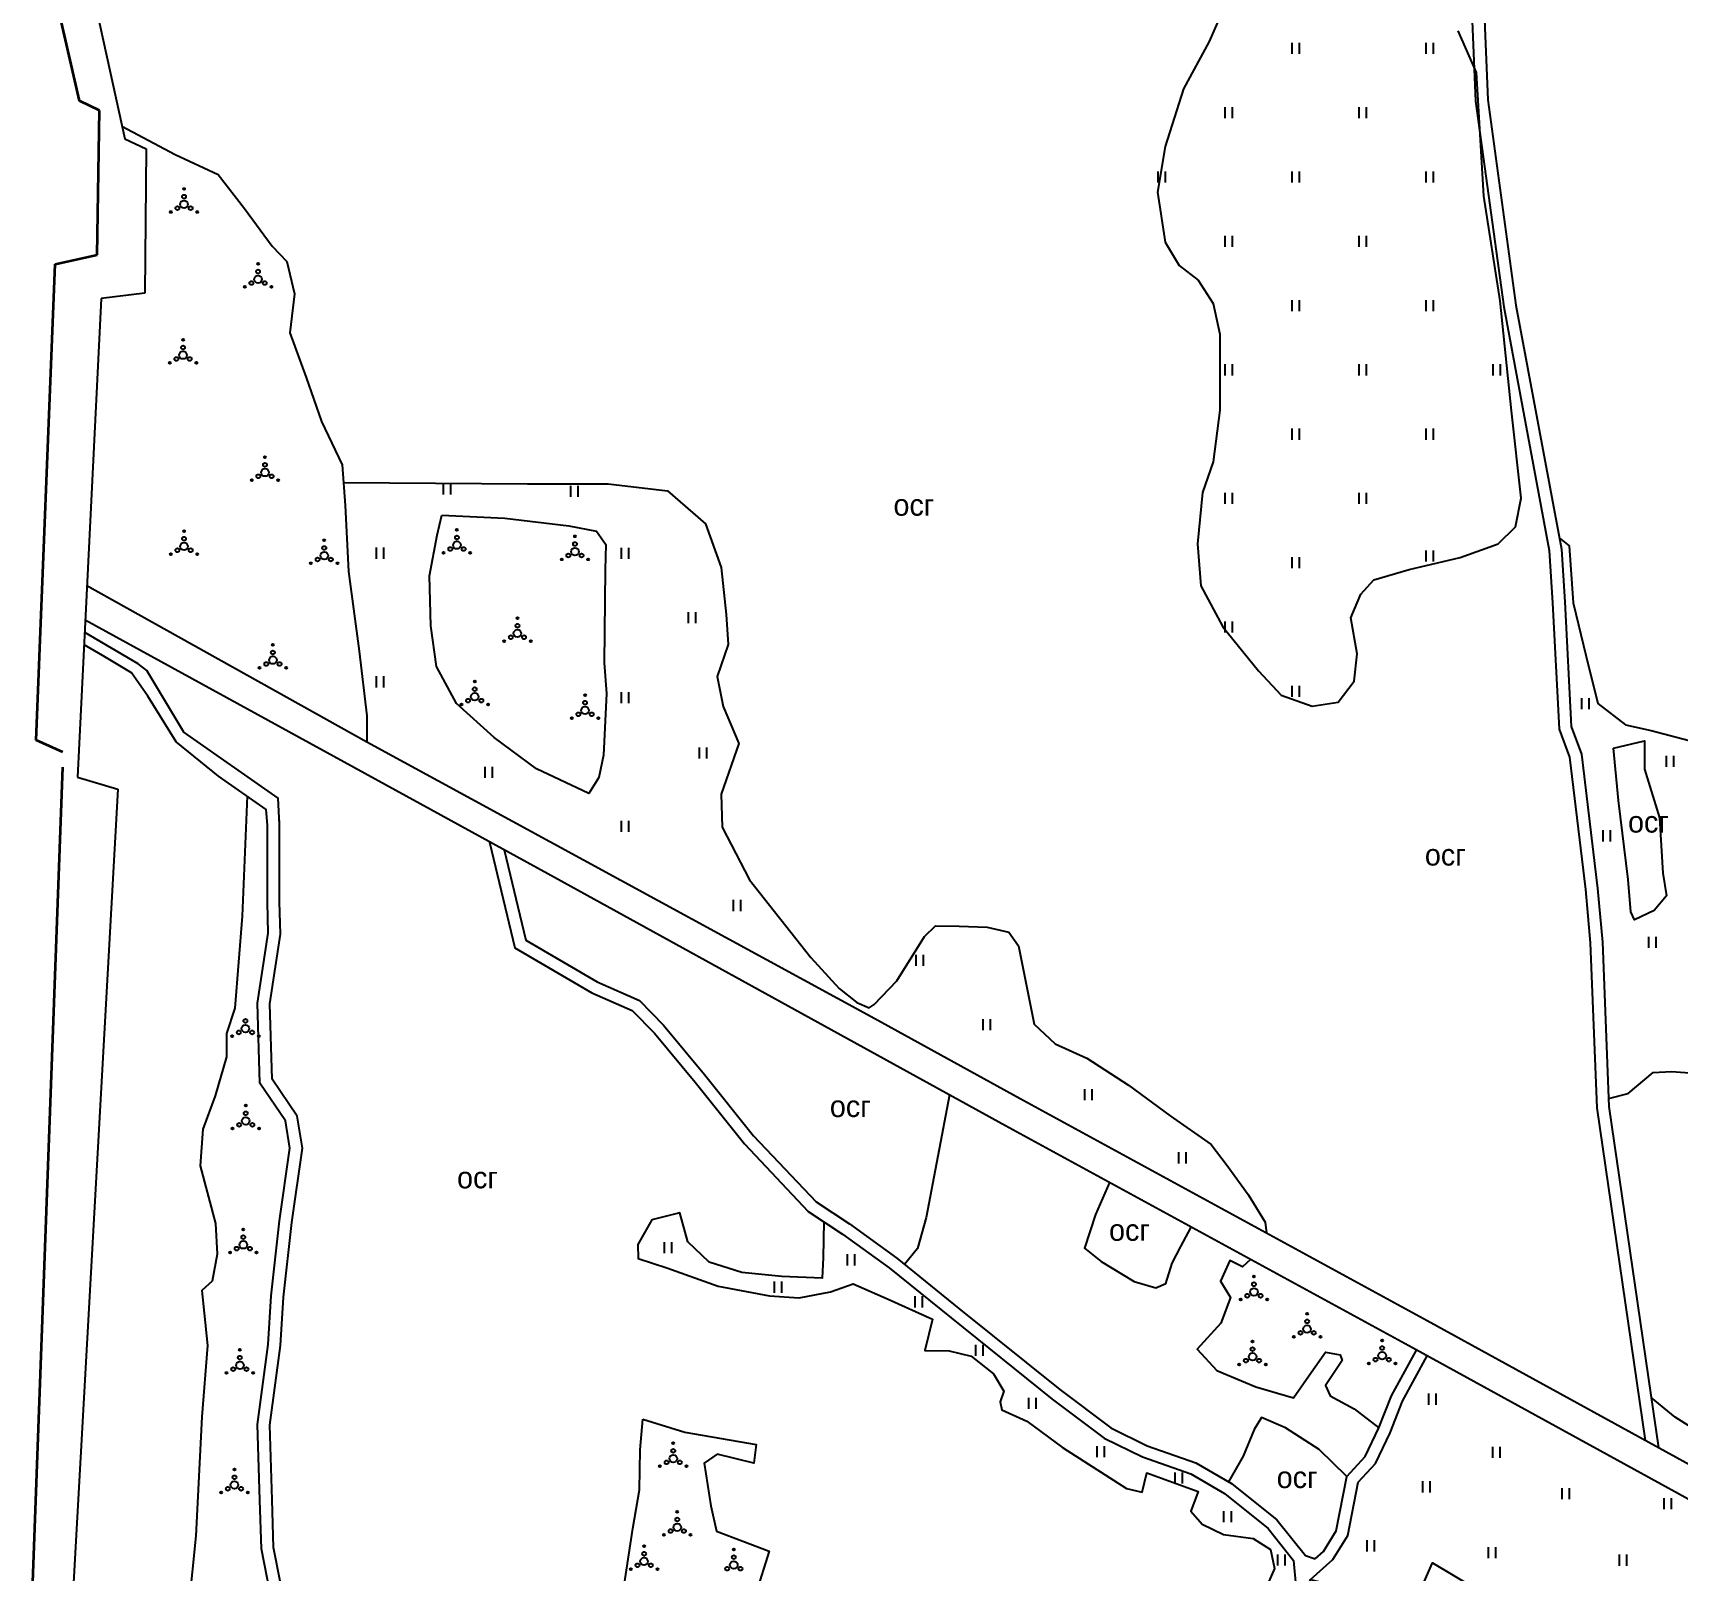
# Model space of a CAD drawing. Header units: millimetres. Extents: x 1378883 to 1389511, y 5662980 to 5673292.
# Drawn here: x 1380731 to 1381267, y 5670225 to 5670727 of the extents above; entities that cross this region are included whole.
import ezdxf

# ---------------------------------------------------------------- set-up
doc = ezdxf.new("R2010")
doc.units = ezdxf.units.MM
doc.layers.add('_5Інше', color=252, linetype='Continuous', lineweight=25)
for name, color, linetype in [('вулиці', 7, 'Continuous'), ('ВулНазва', 7, 'Continuous'), ('КартаСкан', 252, 'Continuous'), ('район', 6, 'Continuous')]:
    doc.layers.add(name, color=color, linetype=linetype)
doc.layers.get('ВулНазва').off()
picture_1 = doc.add_image_def('image1.tif', size_in_pixel=(29607, 29619))

# ---------------------------------------------------------------- blocks, each defined once
blk = doc.blocks.new('ЛвЗд')
at = {"layer": '_5Інше', "color": 204, "linetype": 'Continuous'}
for points in [[(43829.906, 28540.948), (43841.533, 28486.369)], [(43841.533, 28486.369), (43848.49, 28483.108)], [(43848.49, 28483.108), (43847.747, 28436.068)], [(43833.575, 28434.383), (43824.943, 28278.416)], [(43847.747, 28436.068), (43833.575, 28434.383)], [(43824.943, 28278.416), (43838.057, 28274.439)], [(43838.057, 28274.439), (43805, 27740)]]:
    blk.add_lwpolyline(points, dxfattribs=at)

msp = doc.modelspace()

# ---------------------------------------------------------------- linework, layer by layer
at = {"layer": 'вулиці', "color": 7, "lineweight": -2}
for p, q in [((1381141.52, 5670719.73), (1381141.52, 5670723.33)), ((1381143.92, 5670719.73), (1381143.92, 5670723.33)), ((1381185.16, 5670719.73), (1381185.16, 5670723.33)), ((1381187.56, 5670719.73), (1381187.56, 5670723.33)), ((1381119.71, 5670698.78), (1381119.71, 5670702.38)), ((1381119.71, 5670698.78), (1381119.71, 5670702.38)), ((1381122.11, 5670698.78), (1381122.11, 5670702.38)), ((1381122.11, 5670698.78), (1381122.11, 5670702.38)), ((1381163.34, 5670698.78), (1381163.34, 5670702.38)), ((1381165.74, 5670698.78), (1381165.74, 5670702.38)), ((1381097.89, 5670677.82), (1381097.89, 5670681.42)), ((1381097.89, 5670677.82), (1381097.89, 5670681.42)), ((1381100.29, 5670677.82), (1381100.29, 5670681.42)), ((1381100.29, 5670677.82), (1381100.29, 5670681.42)), ((1381141.52, 5670677.82), (1381141.52, 5670681.42)), ((1381143.92, 5670677.82), (1381143.92, 5670681.42)), ((1381185.16, 5670677.82), (1381185.16, 5670681.42)), ((1381187.56, 5670677.82), (1381187.56, 5670681.42)), ((1381119.71, 5670656.87), (1381119.71, 5670660.47)), ((1381122.11, 5670656.87), (1381122.11, 5670660.47)), ((1381163.34, 5670656.87), (1381163.34, 5670660.47)), ((1381165.74, 5670656.87), (1381165.74, 5670660.47)), ((1381141.52, 5670635.91), (1381141.52, 5670639.51)), ((1381141.52, 5670635.91), (1381141.52, 5670639.51)), ((1381143.92, 5670635.91), (1381143.92, 5670639.51)), ((1381143.92, 5670635.91), (1381143.92, 5670639.51)), ((1381185.16, 5670635.91), (1381185.16, 5670639.51)), ((1381185.16, 5670635.91), (1381185.16, 5670639.51)), ((1381187.56, 5670635.91), (1381187.56, 5670639.51)), ((1381187.56, 5670635.91), (1381187.56, 5670639.51)), ((1381119.71, 5670614.96), (1381119.71, 5670618.56)), ((1381119.71, 5670614.96), (1381119.71, 5670618.56)), ((1381122.11, 5670614.96), (1381122.11, 5670618.56)), ((1381122.11, 5670614.96), (1381122.11, 5670618.56)), ((1381163.34, 5670614.96), (1381163.34, 5670618.56)), ((1381163.34, 5670614.96), (1381163.34, 5670618.56)), ((1381165.74, 5670614.96), (1381165.74, 5670618.56)), ((1381165.74, 5670614.96), (1381165.74, 5670618.56)), ((1381206.98, 5670614.96), (1381206.98, 5670618.56)), ((1381209.38, 5670614.96), (1381209.38, 5670618.56)), ((1381141.52, 5670594), (1381141.52, 5670597.6)), ((1381141.52, 5670594), (1381141.52, 5670597.6)), ((1381141.52, 5670594), (1381141.52, 5670597.6)), ((1381141.52, 5670594), (1381141.52, 5670597.6)), ((1381143.92, 5670594), (1381143.92, 5670597.6)), ((1381143.92, 5670594), (1381143.92, 5670597.6)), ((1381143.92, 5670594), (1381143.92, 5670597.6)), ((1381143.92, 5670594), (1381143.92, 5670597.6)), ((1381185.16, 5670594), (1381185.16, 5670597.6)), ((1381185.16, 5670594), (1381185.16, 5670597.6)), ((1381185.16, 5670594), (1381185.16, 5670597.6)), ((1381185.16, 5670594), (1381185.16, 5670597.6)), ((1381187.56, 5670594), (1381187.56, 5670597.6)), ((1381187.56, 5670594), (1381187.56, 5670597.6)), ((1381187.56, 5670594), (1381187.56, 5670597.6)), ((1381187.56, 5670594), (1381187.56, 5670597.6)), ((1380865.08, 5670576.17), (1380865.08, 5670579.77)), ((1380867.48, 5670576.17), (1380867.48, 5670579.77)), ((1380906.55, 5670575.42), (1380906.55, 5670579.02)), ((1380906.55, 5670575.42), (1380906.55, 5670579.02)), ((1380908.95, 5670575.42), (1380908.95, 5670579.02)), ((1380908.95, 5670575.42), (1380908.95, 5670579.02)), ((1381119.71, 5670573.05), (1381119.71, 5670576.65)), ((1381122.11, 5670573.05), (1381122.11, 5670576.65)), ((1381163.34, 5670573.05), (1381163.34, 5670576.65)), ((1381165.74, 5670573.05), (1381165.74, 5670576.65)), ((1380843.26, 5670555.22), (1380843.26, 5670558.82)), ((1380845.66, 5670555.22), (1380845.66, 5670558.82)), ((1380845.66, 5670555.22), (1380845.66, 5670558.82)), ((1380923, 5670555.14), (1380923, 5670558.74)), ((1380925.4, 5670555.14), (1380925.4, 5670558.74)), ((1381141.52, 5670552.09), (1381141.52, 5670555.69)), ((1381143.92, 5670552.09), (1381143.92, 5670555.69)), ((1381185.1, 5670554.34), (1381185.1, 5670557.94)), ((1381187.5, 5670554.34), (1381187.5, 5670557.94)), ((1380944.82, 5670534.19), (1380944.82, 5670537.79)), ((1380947.22, 5670534.19), (1380947.22, 5670537.79)), ((1381119.71, 5670531.14), (1381119.71, 5670534.74)), ((1381119.71, 5670531.14), (1381119.71, 5670534.74)), ((1381119.71, 5670531.14), (1381119.71, 5670534.74)), ((1381119.71, 5670531.14), (1381119.71, 5670534.74)), ((1381122.11, 5670531.14), (1381122.11, 5670534.74)), ((1381122.11, 5670531.14), (1381122.11, 5670534.74)), ((1381122.11, 5670531.14), (1381122.11, 5670534.74)), ((1381122.11, 5670531.14), (1381122.11, 5670534.74)), ((1380843.26, 5670513.31), (1380843.26, 5670516.91)), ((1380845.66, 5670513.31), (1380845.66, 5670516.91)), ((1380923.02, 5670508.17), (1380923.02, 5670511.77)), ((1380925.42, 5670508.17), (1380925.42, 5670511.77)), ((1381141.52, 5670510.18), (1381141.52, 5670513.78)), ((1381141.52, 5670510.18), (1381141.52, 5670513.78)), ((1381143.92, 5670510.18), (1381143.92, 5670513.78)), ((1381143.92, 5670510.18), (1381143.92, 5670513.78)), ((1381235.81, 5670506.22), (1381235.81, 5670509.82)), ((1381238.21, 5670506.22), (1381238.21, 5670509.82)), ((1380948.47, 5670490.11), (1380948.47, 5670493.71)), ((1380948.47, 5670490.11), (1380948.47, 5670493.71)), ((1380950.87, 5670490.11), (1380950.87, 5670493.71)), ((1380950.87, 5670490.11), (1380950.87, 5670493.71)), ((1381263.4, 5670487.38), (1381263.4, 5670490.98)), ((1381265.8, 5670487.38), (1381265.8, 5670490.98)), ((1380878.65, 5670483.86), (1380878.65, 5670487.46)), ((1380881.05, 5670483.86), (1380881.05, 5670487.46)), ((1380923.02, 5670466.26), (1380923.02, 5670469.86)), ((1380925.42, 5670466.26), (1380925.42, 5670469.86)), ((1381242.83, 5670463.12), (1381242.83, 5670466.72)), ((1381245.23, 5670463.12), (1381245.23, 5670466.72)), ((1380959.56, 5670440.43), (1380959.56, 5670444.03)), ((1380961.96, 5670440.43), (1380961.96, 5670444.03)), ((1381257.64, 5670428.46), (1381257.64, 5670432.06)), ((1381260.04, 5670428.46), (1381260.04, 5670432.06)), ((1381018.99, 5670422.53), (1381018.99, 5670426.13)), ((1381018.99, 5670422.53), (1381018.99, 5670426.13)), ((1381021.39, 5670422.53), (1381021.39, 5670426.13)), ((1381021.39, 5670422.53), (1381021.39, 5670426.13)), ((1381040.81, 5670401.57), (1381040.81, 5670405.17)), ((1381043.21, 5670401.57), (1381043.21, 5670405.17)), ((1381073.95, 5670378.8), (1381073.95, 5670382.4)), ((1381073.95, 5670378.8), (1381073.95, 5670382.4)), ((1381076.35, 5670378.8), (1381076.35, 5670382.4)), ((1381076.35, 5670378.8), (1381076.35, 5670382.4)), ((1381104.62, 5670358.21), (1381104.62, 5670361.81)), ((1381107.02, 5670358.21), (1381107.02, 5670361.81)), ((1380937.08, 5670328.96), (1380937.08, 5670332.56)), ((1380939.48, 5670328.96), (1380939.48, 5670332.56)), ((1380996.64, 5670324.98), (1380996.64, 5670328.58)), ((1380999.04, 5670324.98), (1380999.04, 5670328.58)), ((1380972.87, 5670316.07), (1380972.87, 5670319.67)), ((1380975.27, 5670316.07), (1380975.27, 5670319.67)), ((1381018.65, 5670311.28), (1381018.65, 5670314.88)), ((1381021.05, 5670311.28), (1381021.05, 5670314.88)), ((1381038.46, 5670295.45), (1381038.46, 5670299.05)), ((1381040.86, 5670295.45), (1381040.86, 5670299.05)), ((1381055.76, 5670278.2), (1381055.76, 5670281.8)), ((1381058.16, 5670278.2), (1381058.16, 5670281.8)), ((1381185.96, 5670279.57), (1381185.96, 5670283.17)), ((1381188.36, 5670279.57), (1381188.36, 5670283.17)), ((1381077.97, 5670262.47), (1381077.97, 5670266.07)), ((1381080.37, 5670262.47), (1381080.37, 5670266.07)), ((1381206.86, 5670262.27), (1381206.86, 5670265.87)), ((1381209.26, 5670262.27), (1381209.26, 5670265.87)), ((1381103.37, 5670253.9), (1381103.37, 5670257.5)), ((1381105.77, 5670253.9), (1381105.77, 5670257.5)), ((1381184.04, 5670251.01), (1381184.04, 5670254.61)), ((1381186.44, 5670251.01), (1381186.44, 5670254.61)), ((1381229.4, 5670248.81), (1381229.4, 5670252.41)), ((1381231.8, 5670248.81), (1381231.8, 5670252.41)), ((1381262.66, 5670245.51), (1381262.66, 5670249.11)), ((1381265.06, 5670245.51), (1381265.06, 5670249.11)), ((1381119.29, 5670241.33), (1381119.29, 5670244.93)), ((1381121.69, 5670241.33), (1381121.69, 5670244.93)), ((1381165.9, 5670231.78), (1381165.9, 5670235.38)), ((1381168.3, 5670231.78), (1381168.3, 5670235.38)), ((1381205.48, 5670229.58), (1381205.48, 5670233.18)), ((1381207.88, 5670229.58), (1381207.88, 5670233.18)), ((1381136.79, 5670227.13), (1381136.79, 5670230.73)), ((1381139.19, 5670227.13), (1381139.19, 5670230.73)), ((1381248.09, 5670227.11), (1381248.09, 5670230.71)), ((1381250.49, 5670227.11), (1381250.49, 5670230.71))]:
    msp.add_line(p, q, dxfattribs=at)
for points in [[(1381117.76, 5671411.72), (1381117.8, 5671411.24), (1381123.88, 5671362.07), (1381120.04, 5671316.47), (1381114.76, 5671253.96), (1381120.69, 5671233.74), (1381153.35, 5671204.18), (1381162.22, 5671086.15), (1381167.92, 5671021.22), (1381172.47, 5670993.15), (1381181.23, 5670903.65), (1381196.05, 5670804.58), (1381202.18, 5670778.17), (1381205.23, 5670704.69), (1381214.35, 5670637.88), (1381229.2, 5670558.38), (1381230.31, 5670541.13), (1381232.42, 5670500.52), (1381235.73, 5670491.5), (1381240.99, 5670447.81), (1381242.53, 5670430.26), (1381244.67, 5670376.68), (1381260.84, 5670265.53)], [(1381116.06, 5671316.8), (1381110.71, 5671253.55), (1381117.17, 5671231.53), (1381149.48, 5671202.29), (1381158.23, 5671085.83), (1381163.94, 5671020.73), (1381168.51, 5670992.63), (1381177.25, 5670903.16), (1381192.12, 5670803.83), (1381198.2, 5670777.63), (1381201.24, 5670704.34), (1381210.4, 5670637.25), (1381225.22, 5670557.88), (1381226.32, 5670540.89), (1381228.45, 5670499.71), (1381231.81, 5670490.56), (1381237.01, 5670447.4), (1381238.54, 5670430.01), (1381240.68, 5670376.32), (1381256.44, 5670267.94)], [(1381120.89, 5670738.47), (1381114.48, 5670723.76), (1381106.15, 5670708.28), (1381100.17, 5670689.52), (1381097.61, 5670674.6), (1381100.17, 5670658.39), (1381104.66, 5670650.72), (1381110.85, 5670646.03), (1381115.76, 5670638.35), (1381117.89, 5670628.41), (1381117.89, 5670603.67), (1381115.76, 5670586.83), (1381112.34, 5670576.81), (1381110.63, 5670560.04), (1381111.7, 5670546.4), (1381118.96, 5670532.97), (1381130.48, 5670518.68), (1381137.95, 5670510.79), (1381147.99, 5670507.17), (1381156.52, 5670508.45), (1381161.65, 5670515.27), (1381162.71, 5670524.22), (1381160.61, 5670535.97)], [(1381160.61, 5670535.97), (1381163.82, 5670543.65), (1381168.08, 5670548.34), (1381179.61, 5670551.75), (1381196.26, 5670555.59), (1381208.64, 5670560.06), (1381214.19, 5670565.61), (1381216.11, 5670574.99), (1381212.91, 5670603.45), (1381209.28, 5670639.27), (1381203.93, 5670673.3), (1381201.58, 5670713.6), (1381195.61, 5670727.24)], [(1380760.32, 5670696.17), (1380777.65, 5670686.92), (1380791.7, 5670680.41), (1380800.23, 5670669.38), (1380809.26, 5670657.1), (1380814.03, 5670652.09), (1380816.53, 5670641.57), (1380815.03, 5670628.79), (1380820.3, 5670614.25), (1380825.31, 5670599.97), (1380832.09, 5670585.83), (1380833.09, 5670572.55), (1380834.1, 5670551), (1380837.62, 5670525.06), (1380840.13, 5670504.01), (1380840.13, 5670495.49), (1380748.94, 5670546.33)], [(1380832.52, 5670580.09), (1380892.45, 5670579.6), (1380918.74, 5670579.6), (1380938.06, 5670577.39), (1380950.42, 5670566.63), (1380955.48, 5670552.39), (1380957.1, 5670537.09), (1380957.74, 5670527.28), (1380954.25, 5670516.84), (1380956.15, 5670507.03), (1380961.22, 5670495), (1380955.53, 5670478.49), (1380955.84, 5670467.73), (1380964.71, 5670450.64), (1380984.67, 5670425.33), (1380993.95, 5670415.19), (1380999.74, 5670410.59), (1381003.74, 5670408.89), (1381005.36, 5670410), (1381012.69, 5670417.65), (1381021.74, 5670432.13), (1381025.31, 5670435.62), (1381033.07, 5670435.45), (1381042.18, 5670435.2), (1381049.16, 5670433.58), (1381052.4, 5670429.07), (1381055.32, 5670414.46), (1381057.45, 5670403.57), (1381064.26, 5670397.11), (1381074.59, 5670392.48), (1381088.17, 5670383.67), (1381101.75, 5670373.67), (1381115.09, 5670364.39), (1381120.36, 5670357.54), (1381127.15, 5670348.02), (1381132.75, 5670339.1), (1381133.14, 5670335.44)], [(1380864.5, 5670569.41), (1380885.07, 5670568.41), (1380905.89, 5670565.91), (1380914.92, 5670564.15), (1380917.93, 5670559.89), (1380917.68, 5670551.62), (1380917.43, 5670521.3), (1380918.18, 5670511.28), (1380917.18, 5670491.23), (1380915.67, 5670483.97), (1380912.41, 5670478.7), (1380895.35, 5670486.72), (1380881.56, 5670497), (1380869.27, 5670508.02), (1380862.74, 5670520.05), (1380860.99, 5670533.33), (1380860.49, 5670549.62), (1380863, 5670562.9), (1380864.5, 5670569.41)], [(1381228.51, 5670562.05), (1381231.68, 5670559.37), (1381232.98, 5670540.86), (1381237.25, 5670523.38), (1381241.02, 5670508.03), (1381250.09, 5670501.04), (1381258.39, 5670499.23), (1381272.9, 5670495.47)], [(1380811.69, 5670468.57), (1380811.2, 5670477.18), (1380780.5, 5670498.65), (1380768.47, 5670518.79), (1380765.57, 5670520.92), (1380748.2, 5670531.22)], [(1380812.54, 5670198.22), (1380805.74, 5670232.61), (1380805.24, 5670248.49), (1380804.47, 5670273.12), (1380807.95, 5670299.23), (1380808.94, 5670314.99), (1380811.67, 5670339.48), (1380815.05, 5670363.12), (1380813.57, 5670372.02), (1380805.25, 5670384.36), (1380804.46, 5670410.44), (1380807.92, 5670433.17), (1380807.69, 5670443.34), (1380807.69, 5670468.44), (1380807.34, 5670473.54), (1380791.74, 5670484.38), (1380778, 5670495.52), (1380768.77, 5670510.4), (1380763.39, 5670518.01), (1380754.75, 5670523.24), (1380748, 5670527.15)], [(1381005.55, 5670405.3), (1380840.13, 5670495.49)], [(1381246.2, 5670493.52), (1381256.25, 5670495.87), (1381256.25, 5670486.62), (1381261.11, 5670470.77), (1381262.21, 5670452.73), (1381263.47, 5670445.36), (1381259.39, 5670440.65), (1381252.95, 5670437.51), (1381251.85, 5670440.18), (1381250.91, 5670450.69), (1381247.77, 5670476.42), (1381246.2, 5670493.52)], [(1380801.11, 5670477.87), (1380799.45, 5670438.79), (1380797.06, 5670408.78), (1380794.34, 5670400.47), (1380794.34, 5670392.96), (1380790.66, 5670380.17), (1380786.66, 5670369.35), (1380785.86, 5670357.36), (1380790.82, 5670338.66), (1380791.3, 5670328.6), (1380789.7, 5670319.8), (1380786.34, 5670316.77), (1380788.21, 5670298.81), (1380786.39, 5670275.65), (1380784.37, 5670236.83), (1380782.15, 5670214.28)], [(1380816.56, 5670198.49), (1380809.73, 5670233.06), (1380809.23, 5670248.62), (1380808.47, 5670272.92), (1380811.94, 5670298.84), (1380812.92, 5670314.64), (1380815.64, 5670338.97), (1380819.1, 5670363.17), (1380817.37, 5670373.54), (1380809.21, 5670385.64), (1380808.47, 5670410.2), (1380811.93, 5670432.91), (1380811.69, 5670443.39), (1380811.69, 5670468.57), (1380811.6, 5670469.87)], [(1380880.1, 5670462.91), (1380888.35, 5670428.38), (1380913.35, 5670413.77), (1380926.56, 5670407.96), (1380933.79, 5670400.58), (1380947.02, 5670384.62), (1380963.06, 5670364.52), (1380983.86, 5670342.57), (1380995.02, 5670335.18), (1381010.27, 5670324.19), (1381030.4, 5670307.85), (1381063.32, 5670281.38), (1381080.3, 5670268.66), (1381092.72, 5670262.53), (1381108.44, 5670257.03), (1381119.45, 5670250.59), (1381133.64, 5670239.19), (1381141.97, 5670228.83), (1381142.7, 5670220.57)], [(1380884.84, 5670460.31), (1380891.84, 5670430.97), (1380915.17, 5670417.34), (1380928.88, 5670411.31), (1380936.76, 5670403.26), (1380950.13, 5670387.15), (1380966.08, 5670367.15), (1380986.45, 5670345.65), (1380997.29, 5670338.47), (1381012.71, 5670327.36), (1381032.91, 5670310.96), (1381065.77, 5670284.54), (1381082.4, 5670272.08), (1381094.27, 5670266.22), (1381110.13, 5670260.68), (1381121.72, 5670253.89), (1381136.48, 5670242.04), (1381145.85, 5670230.39), (1381148.99, 5670229.32)], [(1381244.56, 5670379.36), (1381250.94, 5670380.98), (1381259.09, 5670387.78), (1381265.1, 5670388.18), (1381276.86, 5670387.25)], [(1381029.84, 5670380.52), (1381022.27, 5670340.59), (1381019.42, 5670330.44), (1381015.24, 5670325.3)], [(1381081.97, 5670351.99), (1381077.45, 5670341.58), (1381073.87, 5670330.54), (1381079.24, 5670326.23), (1381090.08, 5670319.71), (1381097.13, 5670317.61), (1381100.39, 5670319.08), (1381102.39, 5670325.7), (1381105.23, 5670331.17), (1381108.64, 5670337.42)], [(1380988.96, 5670339.19), (1380988.75, 5670327.57), (1380988.41, 5670320.81), (1380975.22, 5670321.32), (1380962.2, 5670322.67), (1380951.55, 5670326.05), (1380944.62, 5670332.63), (1380942.08, 5670342.09), (1380932.91, 5670339.85), (1380928.35, 5670331.74), (1380928.52, 5670327.18), (1380937.82, 5670324.14), (1380954.56, 5670318.22), (1380971.3, 5670315.01), (1380980.94, 5670314.34), (1380991.08, 5670316.37), (1380998.52, 5670318.9), (1381009.85, 5670314), (1381024.39, 5670307.41), (1381021.86, 5670297.28), (1381029.8, 5670297.11), (1381036.9, 5670295.42), (1381044.18, 5670289.68), (1381047.56, 5670283.93), (1381046.37, 5670280.55), (1381046.88, 5670277.85), (1381055.07, 5670274.24), (1381066.73, 5670265.62), (1381087.53, 5670252.28), (1381092.6, 5670251.1), (1381094.13, 5670257.35), (1381110.86, 5670251.26), (1381108.5, 5670244.84), (1381112.22, 5670240.62), (1381119.15, 5670237.24), (1381128.82, 5670235.98), (1381134.4, 5670232.44), (1381135.75, 5670226.19), (1381130.85, 5670215.04)], [(1381127.97, 5670326.87), (1381125.33, 5670324.48), (1381121.15, 5670326.51), (1381118.17, 5670319.83), (1381121.39, 5670314.46), (1381118.28, 5670306.11), (1381110.53, 5670297.65), (1381116.97, 5670290.73), (1381129.62, 5670285.36), (1381141.92, 5670281.79), (1381147.65, 5670290.01), (1381152.31, 5670296.69), (1381157.08, 5670295.86), (1381157.8, 5670293.95), (1381152.31, 5670285.84), (1381153.86, 5670282.5), (1381161.74, 5670278.21), (1381169.71, 5670272)], [(1381120.84, 5670177.78), (1381126.36, 5670184.46), (1381135.51, 5670195.62), (1381141.97, 5670204.63), (1381147.5, 5670222.57), (1381154.76, 5670229.16), (1381159.61, 5670236.95), (1381163.04, 5670254.32), (1381168.64, 5670260.42), (1381173.38, 5670270.41), (1381177.45, 5670280.74), (1381185.52, 5670295.44)], [(1381148.99, 5670229.32), (1381151.66, 5670231.74), (1381155.82, 5670238.44), (1381159.33, 5670256.2), (1381165.28, 5670262.68), (1381169.71, 5670272), (1381173.82, 5670282.44), (1381182.01, 5670297.37)], [(1381275.68, 5670269.55), (1381266.21, 5670275.53), (1381258.44, 5670281.97)], [(1380923.88, 5670220.71), (1380926.78, 5670239.18), (1380928.89, 5670251.84), (1380929.16, 5670264.85), (1380929.94, 5670274.82)], [(1380929.94, 5670274.82), (1380943.68, 5670270.6), (1380966.92, 5670266.64), (1380966.12, 5670260.57), (1380954.24, 5670263.47), (1380950.02, 5670260.57), (1380952.13, 5670246.59), (1380953.98, 5670238.41), (1380971.14, 5670231.81), (1380966.92, 5670218.36)], [(1381159.33, 5670256.2), (1381150.29, 5670265.01), (1381139.31, 5670272.05), (1381131.55, 5670275.39), (1381129.16, 5670271.45), (1381125.58, 5670262.75), (1381120.74, 5670254.47)], [(1381147.5, 5670222.57), (1381161.05, 5670219.29), (1381172.68, 5670209.85), (1381175.72, 5670201.73), (1381187.22, 5670228.01), (1381214.18, 5670212), (1381253.69, 5670187.79), (1381265.08, 5670180.77), (1381270.17, 5670175.68), (1381285.2, 5670176.89), (1381281.32, 5670190.21), (1381277.69, 5670204.57), (1381275.26, 5670217.88), (1381275.26, 5670230.23), (1381275.02, 5670239.43), (1381277.93, 5670244.74)]]:
    msp.add_lwpolyline(points, dxfattribs=at)
at = {"layer": 'вулиці', "color": 7}
for points in [[(1381539.17, 5669995.03), (1381530.17, 5670037.57), (1381514.27, 5670088.01), (1381500.51, 5670110.6), (1381468.8, 5670140.19), (1381421.56, 5670167.16), (1381330.65, 5670215.82), (1381180.68, 5670298.1), (1381048.09, 5670370.48), (1380899.04, 5670452.51), (1380748.39, 5670535.22)], [(1381548.75, 5669998.09), (1381539.85, 5670040.11), (1381523.44, 5670092.17), (1381508.34, 5670116.97), (1381474.77, 5670148.3), (1381426.39, 5670175.91), (1381335.41, 5670224.61), (1381185.48, 5670306.87), (1381052.9, 5670379.25), (1381005.55, 5670405.3)]]:
    msp.add_lwpolyline(points, dxfattribs=at)
at = {"layer": 'вулиці', "color": 7, "lineweight": -2}
for centre, radius in [((1380780.55, 5670675.69), 0.312), ((1380780.55, 5670670.69), 1.25), ((1380780.55, 5670673.19), 0.625), ((1380776.22, 5670668.19), 0.312), ((1380778.39, 5670669.44), 0.625), ((1380782.72, 5670669.44), 0.625), ((1380784.88, 5670668.19), 0.312), ((1380804.67, 5670648.78), 0.625), ((1380804.67, 5670651.28), 0.312), ((1380800.34, 5670643.78), 0.312), ((1380802.5, 5670645.03), 0.625), ((1380804.67, 5670646.28), 1.25), ((1380806.83, 5670645.03), 0.625), ((1380809, 5670643.78), 0.312), ((1380780.23, 5670621.55), 1.25), ((1380780.23, 5670624.05), 0.625), ((1380780.23, 5670626.55), 0.312), ((1380775.9, 5670619.05), 0.312), ((1380778.06, 5670620.3), 0.625), ((1380782.39, 5670620.3), 0.625), ((1380784.56, 5670619.05), 0.312), ((1380806.92, 5670585.82), 0.625), ((1380806.92, 5670588.32), 0.312), ((1380802.59, 5670580.82), 0.312), ((1380804.75, 5670582.07), 0.625), ((1380806.92, 5670583.32), 1.25), ((1380809.08, 5670582.07), 0.625), ((1380811.25, 5670580.82), 0.312), ((1380780.55, 5670564.23), 0.312), ((1380869.44, 5670564.64), 0.312), ((1380778.39, 5670557.98), 0.625), ((1380780.55, 5670559.23), 1.25), ((1380780.55, 5670561.73), 0.625), ((1380782.72, 5670557.98), 0.625), ((1380826.22, 5670558.72), 0.625), ((1380826.22, 5670561.22), 0.312), ((1380867.28, 5670558.39), 0.625), ((1380869.44, 5670559.64), 1.25), ((1380869.44, 5670562.14), 0.625), ((1380871.61, 5670558.39), 0.625), ((1380907.89, 5670557.51), 1.25), ((1380907.89, 5670560.01), 0.625), ((1380907.89, 5670562.51), 0.312), ((1380776.22, 5670556.73), 0.312), ((1380784.88, 5670556.73), 0.312), ((1380821.89, 5670553.72), 0.312), ((1380824.06, 5670554.97), 0.625), ((1380826.22, 5670556.22), 1.25), ((1380828.39, 5670554.97), 0.625), ((1380830.55, 5670553.72), 0.312), ((1380865.11, 5670557.14), 0.312), ((1380873.77, 5670557.14), 0.312), ((1380903.56, 5670555.01), 0.312), ((1380905.72, 5670556.26), 0.625), ((1380910.05, 5670556.26), 0.625), ((1380912.22, 5670555.01), 0.312), ((1380889.15, 5670530.88), 1.25), ((1380889.15, 5670533.38), 0.625), ((1380889.15, 5670535.88), 0.312), ((1380809.5, 5670527.17), 0.312), ((1380884.82, 5670528.38), 0.312), ((1380886.98, 5670529.63), 0.625), ((1380891.31, 5670529.63), 0.625), ((1380893.48, 5670528.38), 0.312), ((1380807.34, 5670520.92), 0.625), ((1380809.5, 5670522.17), 1.25), ((1380809.5, 5670524.67), 0.625), ((1380811.67, 5670520.92), 0.625), ((1380805.17, 5670519.67), 0.312), ((1380813.83, 5670519.67), 0.312), ((1380875.24, 5670515.23), 0.312), ((1380875.24, 5670510.23), 1.25), ((1380875.24, 5670512.73), 0.625), ((1380911.17, 5670510.79), 0.312), ((1380870.91, 5670507.73), 0.312), ((1380873.07, 5670508.98), 0.625), ((1380877.4, 5670508.98), 0.625), ((1380879.57, 5670507.73), 0.312), ((1380909.01, 5670504.54), 0.625), ((1380911.17, 5670505.79), 1.25), ((1380911.17, 5670508.29), 0.625), ((1380913.34, 5670504.54), 0.625), ((1380906.84, 5670503.29), 0.312), ((1380915.5, 5670503.29), 0.312), ((1380800.55, 5670402.12), 1.25), ((1380800.55, 5670404.62), 0.625), ((1380796.22, 5670399.62), 0.312), ((1380798.39, 5670400.87), 0.625), ((1380802.72, 5670400.87), 0.625), ((1380804.88, 5670399.62), 0.312), ((1380800.65, 5670377.03), 0.312), ((1380798.49, 5670370.78), 0.625), ((1380800.65, 5670372.03), 1.25), ((1380800.65, 5670374.53), 0.625), ((1380802.82, 5670370.78), 0.625), ((1380796.32, 5670369.53), 0.312), ((1380804.98, 5670369.53), 0.312), ((1380799.86, 5670334.17), 0.625), ((1380799.86, 5670336.67), 0.312), ((1380795.53, 5670329.17), 0.312), ((1380797.69, 5670330.42), 0.625), ((1380799.86, 5670331.67), 1.25), ((1380802.02, 5670330.42), 0.625), ((1380804.19, 5670329.17), 0.312), ((1380798.74, 5670294.91), 0.625), ((1380798.74, 5670297.41), 0.312), ((1380794.41, 5670289.91), 0.312), ((1380796.58, 5670291.16), 0.625), ((1380798.74, 5670292.41), 1.25), ((1380800.91, 5670291.16), 0.625), ((1380803.07, 5670289.91), 0.312), ((1380796.97, 5670258.43), 0.312), ((1380794.81, 5670252.18), 0.625), ((1380796.97, 5670253.43), 1.25), ((1380796.97, 5670255.93), 0.625), ((1380799.14, 5670252.18), 0.625), ((1380792.64, 5670250.93), 0.312), ((1380801.3, 5670250.93), 0.312)]:
    msp.add_circle(centre, radius, dxfattribs=at)
at = {"layer": 'вулиці', "color": 7}
for centre, radius in [((1381129.05, 5670316.32), 1.25), ((1381129.05, 5670318.82), 0.625), ((1381129.05, 5670321.32), 0.312), ((1381124.72, 5670313.82), 0.312), ((1381126.88, 5670315.07), 0.625), ((1381131.21, 5670315.07), 0.625), ((1381133.38, 5670313.82), 0.312), ((1381146.36, 5670306.72), 0.625), ((1381146.36, 5670309.22), 0.312), ((1381142.03, 5670301.72), 0.312), ((1381144.2, 5670302.97), 0.625), ((1381146.36, 5670304.22), 1.25), ((1381148.53, 5670302.97), 0.625), ((1381150.69, 5670301.72), 0.312), ((1381170.81, 5670300.52), 0.312), ((1381128.6, 5670295.18), 1.25), ((1381128.6, 5670297.68), 0.625), ((1381128.6, 5670300.18), 0.312), ((1381170.81, 5670295.52), 1.25), ((1381170.81, 5670298.02), 0.625), ((1381124.27, 5670292.68), 0.312), ((1381126.43, 5670293.93), 0.625), ((1381130.76, 5670293.93), 0.625), ((1381132.93, 5670292.68), 0.312), ((1381166.48, 5670293.02), 0.312), ((1381168.64, 5670294.27), 0.625), ((1381172.97, 5670294.27), 0.625), ((1381175.14, 5670293.02), 0.312), ((1380939.9, 5670262.02), 1.25), ((1380939.9, 5670264.52), 0.625), ((1380939.9, 5670267.02), 0.312), ((1380935.57, 5670259.52), 0.312), ((1380937.73, 5670260.77), 0.625), ((1380942.06, 5670260.77), 0.625), ((1380944.23, 5670259.52), 0.312), ((1380941.21, 5670242.15), 0.625), ((1380941.21, 5670244.65), 0.312), ((1380936.88, 5670237.15), 0.312), ((1380939.04, 5670238.4), 0.625), ((1380941.21, 5670239.65), 1.25), ((1380943.37, 5670238.4), 0.625), ((1380945.54, 5670237.15), 0.312), ((1380930.41, 5670231), 0.625), ((1380930.41, 5670233.5), 0.312), ((1380959.63, 5670232.38), 0.312), ((1380926.08, 5670226), 0.312), ((1380928.25, 5670227.25), 0.625), ((1380930.41, 5670228.5), 1.25), ((1380932.58, 5670227.25), 0.625), ((1380934.74, 5670226), 0.312), ((1380957.47, 5670226.13), 0.625), ((1380959.63, 5670227.38), 1.25), ((1380959.63, 5670229.88), 0.625), ((1380961.8, 5670226.13), 0.625)]:
    msp.add_circle(centre, radius, dxfattribs=at)
at = {"layer": 'район', "color": 6, "lineweight": 35}
for p, q in [((1380746.55, 5670704.44), (1380734.52, 5670756.27)), ((1380752.99, 5670701.22), (1380746.55, 5670704.44)), ((1380752.21, 5670654.18), (1380752.99, 5670701.22)), ((1380732.41, 5670496.08), (1380738.61, 5670651.18)), ((1380738.61, 5670651.18), (1380752.21, 5670654.18)), ((1380741.09, 5670492.19), (1380732.41, 5670496.08)), ((1380721.32, 5669949.08), (1380741.09, 5670487.35))]:
    msp.add_line(p, q, dxfattribs=at)

# ---------------------------------------------------------------- block references
at = {"layer": 'ВулНазва', "color": 7, "lineweight": 9, "rotation": 0.3369352804470327}
msp.add_blockref('ЛвЗд', (1337087.97, 5641948.35), dxfattribs=at)

# ---------------------------------------------------------------- texts
at = {"layer": 'вулиці', "color": 7, "lineweight": -2}
for p in [(1381011.63, 5670569.23), (1381250.89, 5670465.98), (1381184.72, 5670455.24), (1380990.91, 5670373.3), (1380869.48, 5670350.07), (1381081.85, 5670332.97), (1381136.45, 5670252.41)]:
    msp.add_text('осг', height=7, dxfattribs=at).set_placement(p)

# ---------------------------------------------------------------- pictures from other files: only their frames are drawn
at = {"layer": 'КартаСкан'}
image = msp.add_image(picture_1, insert=(1378952.03, 5663192.31), size_in_units=(10026.9, 10030.97), rotation=0.395435, dxfattribs=at)
image.dxf.flags = 15

doc.saveas('drawing.dxf')
